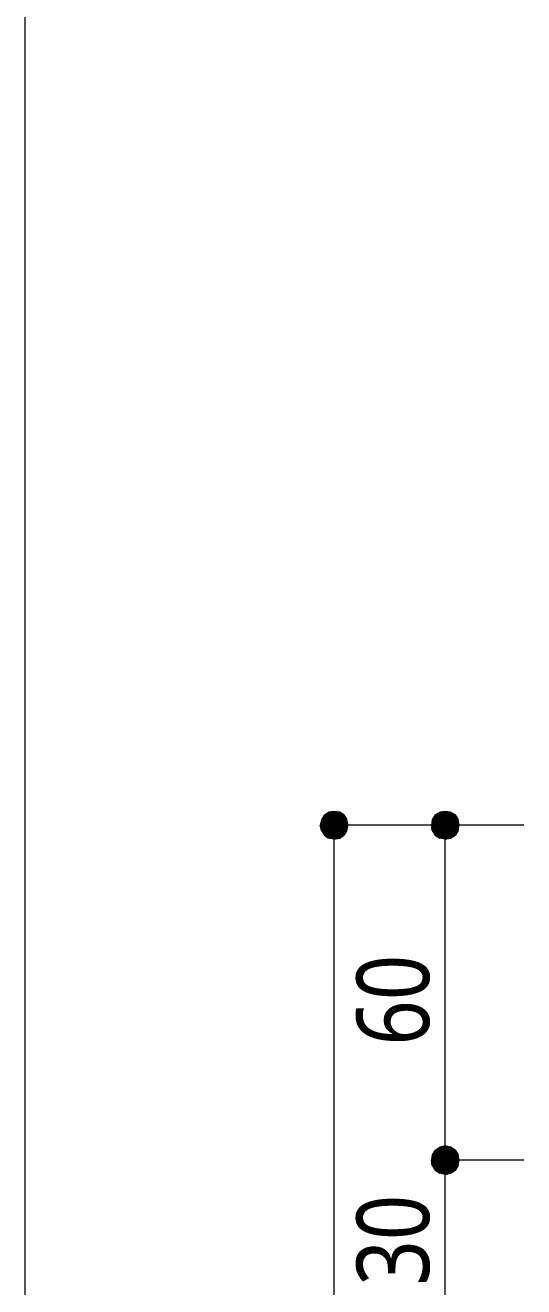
# Model space of a CAD drawing. Header units: millimetres. Extents: x 0 to 420, y 0 to 297.
# Drawn here: x 210.16 to 228.01, y 103.31 to 148.48 of the extents above; entities that cross this region are included whole.
import ezdxf
from ezdxf.enums import TextEntityAlignment as Align

# ---------------------------------------------------------------- set-up
doc = ezdxf.new("R2010")
doc.units = ezdxf.units.MM
doc.styles.add('kst32b', font='NotoSansJP-Variable.ttf')

msp = doc.modelspace()

# ---------------------------------------------------------------- hatches: boundary and pattern name
h = msp.add_hatch(color=7)
h.paths.add_polyline_path([(221.213, 120.333), (221.022, 120.311), (221.213, 119.846), (221.213, 120.333)])
h.paths.add_polyline_path([(221.022, 120.311), (221.213, 119.846), (220.874, 120.205), (221.022, 120.311)])
h.paths.add_polyline_path([(221.213, 119.846), (220.874, 120.205), (220.768, 120.036), (221.213, 119.846)])
for points in [[(221.425, 120.311), (221.213, 120.333), (221.213, 119.846), (221.425, 120.311)], [(225.383, 120.311), (225.192, 120.333), (225.192, 119.846), (225.383, 120.311)], [(225.383, 108.31), (225.192, 108.352), (225.192, 107.844), (225.383, 108.31)]]:
    msp.add_hatch(color=7).paths.add_polyline_path(points)
h = msp.add_hatch(color=7)
h.paths.add_polyline_path([(221.721, 119.846), (221.679, 120.036), (221.213, 119.846), (221.721, 119.846)])
h.paths.add_polyline_path([(221.679, 120.036), (221.213, 119.846), (221.573, 120.205), (221.679, 120.036)])
h.paths.add_polyline_path([(221.213, 119.846), (221.573, 120.205), (221.425, 120.311), (221.213, 119.846)])
h = msp.add_hatch(color=7)
h.paths.add_polyline_path([(225.192, 120.333), (225.002, 120.311), (225.192, 119.846), (225.192, 120.333)])
h.paths.add_polyline_path([(225.002, 120.311), (225.192, 119.846), (224.832, 120.205), (225.002, 120.311)])
h.paths.add_polyline_path([(225.192, 119.846), (224.832, 120.205), (224.727, 120.036), (225.192, 119.846)])
h = msp.add_hatch(color=7)
h.paths.add_polyline_path([(225.7, 119.846), (225.658, 120.036), (225.192, 119.846), (225.7, 119.846)])
h.paths.add_polyline_path([(225.658, 120.036), (225.192, 119.846), (225.552, 120.205), (225.658, 120.036)])
h.paths.add_polyline_path([(225.192, 119.846), (225.552, 120.205), (225.383, 120.311), (225.192, 119.846)])
h = msp.add_hatch(color=7)
h.paths.add_polyline_path([(220.768, 120.036), (220.726, 119.846), (221.213, 119.846), (220.768, 120.036)])
h.paths.add_polyline_path([(220.726, 119.846), (221.213, 119.846), (220.768, 119.655), (220.726, 119.846)])
h.paths.add_polyline_path([(221.213, 119.846), (220.768, 119.655), (220.874, 119.486), (221.213, 119.846)])
h = msp.add_hatch(color=7)
h.paths.add_polyline_path([(220.874, 119.486), (221.022, 119.38), (221.213, 119.846), (220.874, 119.486)])
h.paths.add_polyline_path([(221.022, 119.38), (221.213, 119.846), (221.213, 119.338), (221.022, 119.38)])
h.paths.add_polyline_path([(221.213, 119.846), (221.213, 119.338), (221.425, 119.38), (221.213, 119.846)])
h = msp.add_hatch(color=7)
h.paths.add_polyline_path([(221.425, 119.38), (221.573, 119.486), (221.213, 119.846), (221.425, 119.38)])
h.paths.add_polyline_path([(221.573, 119.486), (221.213, 119.846), (221.679, 119.655), (221.573, 119.486)])
h.paths.add_polyline_path([(221.213, 119.846), (221.679, 119.655), (221.721, 119.846), (221.213, 119.846)])
h = msp.add_hatch(color=7)
h.paths.add_polyline_path([(224.727, 120.036), (224.705, 119.846), (225.192, 119.846), (224.727, 120.036)])
h.paths.add_polyline_path([(224.705, 119.846), (225.192, 119.846), (224.727, 119.655), (224.705, 119.846)])
h.paths.add_polyline_path([(225.192, 119.846), (224.727, 119.655), (224.832, 119.486), (225.192, 119.846)])
h = msp.add_hatch(color=7)
h.paths.add_polyline_path([(224.832, 119.486), (225.002, 119.38), (225.192, 119.846), (224.832, 119.486)])
h.paths.add_polyline_path([(225.002, 119.38), (225.192, 119.846), (225.192, 119.338), (225.002, 119.38)])
h.paths.add_polyline_path([(225.192, 119.846), (225.192, 119.338), (225.383, 119.38), (225.192, 119.846)])
h = msp.add_hatch(color=7)
h.paths.add_polyline_path([(225.383, 119.38), (225.552, 119.486), (225.192, 119.846), (225.383, 119.38)])
h.paths.add_polyline_path([(225.552, 119.486), (225.192, 119.846), (225.658, 119.655), (225.552, 119.486)])
h.paths.add_polyline_path([(225.192, 119.846), (225.658, 119.655), (225.7, 119.846), (225.192, 119.846)])
h = msp.add_hatch(color=7)
h.paths.add_polyline_path([(224.727, 108.035), (224.705, 107.844), (225.192, 107.844), (224.727, 108.035)])
h.paths.add_polyline_path([(224.705, 107.844), (225.192, 107.844), (224.727, 107.654), (224.705, 107.844)])
h.paths.add_polyline_path([(225.192, 107.844), (224.727, 107.654), (224.832, 107.484), (225.192, 107.844)])
h = msp.add_hatch(color=7)
h.paths.add_polyline_path([(225.192, 108.352), (225.002, 108.31), (225.192, 107.844), (225.192, 108.352)])
h.paths.add_polyline_path([(225.002, 108.31), (225.192, 107.844), (224.832, 108.204), (225.002, 108.31)])
h.paths.add_polyline_path([(225.192, 107.844), (224.832, 108.204), (224.727, 108.035), (225.192, 107.844)])
h = msp.add_hatch(color=7)
h.paths.add_polyline_path([(225.7, 107.844), (225.658, 108.035), (225.192, 107.844), (225.7, 107.844)])
h.paths.add_polyline_path([(225.658, 108.035), (225.192, 107.844), (225.552, 108.204), (225.658, 108.035)])
h.paths.add_polyline_path([(225.192, 107.844), (225.552, 108.204), (225.383, 108.31), (225.192, 107.844)])
h = msp.add_hatch(color=7)
h.paths.add_polyline_path([(224.832, 107.484), (225.002, 107.379), (225.192, 107.844), (224.832, 107.484)])
h.paths.add_polyline_path([(225.002, 107.379), (225.192, 107.844), (225.192, 107.336), (225.002, 107.379)])
h.paths.add_polyline_path([(225.192, 107.844), (225.192, 107.336), (225.383, 107.379), (225.192, 107.844)])
h = msp.add_hatch(color=7)
h.paths.add_polyline_path([(225.383, 107.379), (225.552, 107.484), (225.192, 107.844), (225.383, 107.379)])
h.paths.add_polyline_path([(225.552, 107.484), (225.192, 107.844), (225.658, 107.654), (225.552, 107.484)])
h.paths.add_polyline_path([(225.192, 107.844), (225.658, 107.654), (225.7, 107.844), (225.192, 107.844)])

# ---------------------------------------------------------------- linework, layer by layer
at = {"lineweight": 13}
for points in [[(210.164, 45.995), (210.164, 285.983)], [(221.213, 119.846), (221.213, 81.852)], [(228.007, 119.846), (221.213, 119.846)], [(225.192, 81.852), (225.192, 101.833), (225.192, 107.844), (225.192, 119.846)], [(228.007, 107.844), (225.192, 107.844)], [(227.415, 107.844), (225.192, 107.844)]]:
    msp.add_lwpolyline(points, dxfattribs=at)
at = {"lineweight": 0}
for points in [[(221.213, 119.846), (220.874, 120.205), (220.768, 120.036)], [(221.022, 120.311), (221.213, 119.846), (220.874, 120.205)], [(221.213, 120.333), (221.022, 120.311), (221.213, 119.846)], [(221.425, 120.311), (221.213, 120.333), (221.213, 119.846)], [(221.213, 119.846), (221.573, 120.205), (221.425, 120.311)], [(221.679, 120.036), (221.213, 119.846), (221.573, 120.205)], [(225.192, 119.846), (224.832, 120.205), (224.727, 120.036)], [(225.002, 120.311), (225.192, 119.846), (224.832, 120.205)], [(225.192, 120.333), (225.002, 120.311), (225.192, 119.846)], [(225.383, 120.311), (225.192, 120.333), (225.192, 119.846)], [(225.192, 119.846), (225.552, 120.205), (225.383, 120.311)], [(225.658, 120.036), (225.192, 119.846), (225.552, 120.205)], [(220.768, 120.036), (220.726, 119.846), (221.213, 119.846)], [(220.726, 119.846), (221.213, 119.846), (220.768, 119.655)], [(221.213, 119.846), (220.768, 119.655), (220.874, 119.486)], [(220.874, 119.486), (221.022, 119.38), (221.213, 119.846)], [(221.022, 119.38), (221.213, 119.846), (221.213, 119.338)], [(221.721, 119.846), (221.679, 120.036), (221.213, 119.846)], [(221.213, 119.846), (221.213, 119.338), (221.425, 119.38)], [(221.425, 119.38), (221.573, 119.486), (221.213, 119.846)], [(221.573, 119.486), (221.213, 119.846), (221.679, 119.655)], [(221.213, 119.846), (221.679, 119.655), (221.721, 119.846)], [(224.727, 120.036), (224.705, 119.846), (225.192, 119.846)], [(224.705, 119.846), (225.192, 119.846), (224.727, 119.655)], [(225.192, 119.846), (224.727, 119.655), (224.832, 119.486)], [(224.832, 119.486), (225.002, 119.38), (225.192, 119.846)], [(225.002, 119.38), (225.192, 119.846), (225.192, 119.338)], [(225.7, 119.846), (225.658, 120.036), (225.192, 119.846)], [(225.192, 119.846), (225.192, 119.338), (225.383, 119.38)], [(225.383, 119.38), (225.552, 119.486), (225.192, 119.846)], [(225.552, 119.486), (225.192, 119.846), (225.658, 119.655)], [(225.192, 119.846), (225.658, 119.655), (225.7, 119.846)], [(224.727, 108.035), (224.705, 107.844), (225.192, 107.844)], [(225.192, 107.844), (224.832, 108.204), (224.727, 108.035)], [(225.002, 108.31), (225.192, 107.844), (224.832, 108.204)], [(225.192, 108.352), (225.002, 108.31), (225.192, 107.844)], [(225.383, 108.31), (225.192, 108.352), (225.192, 107.844)], [(225.192, 107.844), (225.552, 108.204), (225.383, 108.31)], [(225.658, 108.035), (225.192, 107.844), (225.552, 108.204)], [(225.7, 107.844), (225.658, 108.035), (225.192, 107.844)], [(224.705, 107.844), (225.192, 107.844), (224.727, 107.654)], [(225.192, 107.844), (224.727, 107.654), (224.832, 107.484)], [(224.832, 107.484), (225.002, 107.379), (225.192, 107.844)], [(225.002, 107.379), (225.192, 107.844), (225.192, 107.336)], [(225.192, 107.844), (225.192, 107.336), (225.383, 107.379)], [(225.383, 107.379), (225.552, 107.484), (225.192, 107.844)], [(225.552, 107.484), (225.192, 107.844), (225.658, 107.654)], [(225.192, 107.844), (225.658, 107.654), (225.7, 107.844)]]:
    msp.add_lwpolyline(points, close=True, dxfattribs=at)

# ---------------------------------------------------------------- texts
at = {"style": 'kst32b'}
for s, p, p2 in [('60', (224.621, 111.95), (224.621, 115.199)), ('30', (224.621, 103.357), (224.621, 106.605))]:
    msp.add_text(s, height=2.5989, dxfattribs=at).set_placement(p, p2, align=Align.FIT)

doc.saveas('drawing.dxf')
